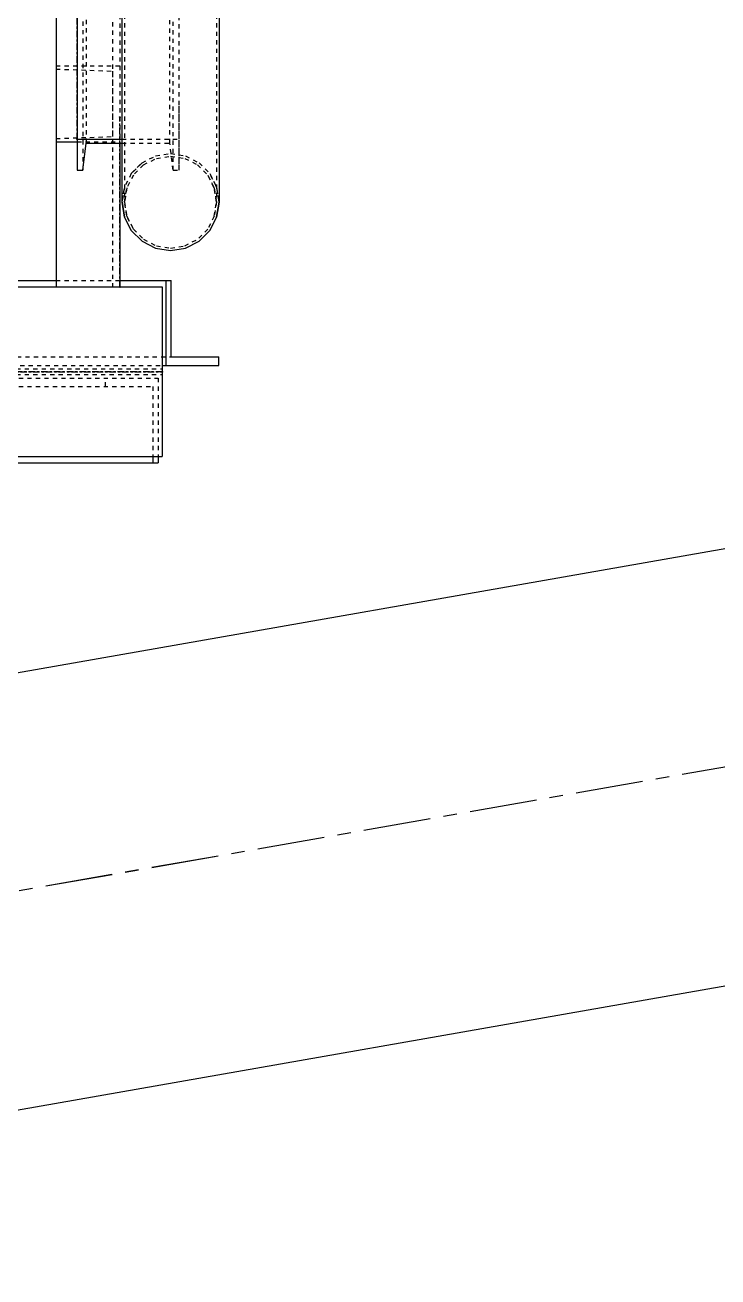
# Model space of a CAD drawing. Header units: millimetres. Extents: x 5143 to 30813, y 232 to 21408.
# Drawn here: x 23515 to 23596.7, y 1633.6 to 1781.1 of the extents above; entities that cross this region are included whole.
import ezdxf

# ---------------------------------------------------------------- set-up
doc = ezdxf.new("R2010")
doc.units = ezdxf.units.MM
doc.header["$LTSCALE"] = 0.25
for name, pattern in [('CENTER', [50.8, 31.75, -6.35, 6.35, -6.35]), ('XKITLINE00', [0]), ('XKITLINE02', [4, 2, -2]), ('XKITLINE03', [6, 3, -1, 1, -1])]:
    doc.linetypes.add(name, pattern=pattern)

msp = doc.modelspace()

# ---------------------------------------------------------------- linework, layer by layer
at = {"color": 3, "linetype": 'XKITLINE02'}
for p, q in [((23525.35, 2111.48), (23525.35, 1767.99)), ((23526.78, 2067.35), (23526.78, 1760.27)), ((23537.61, 2067.35), (23537.61, 1760.27)), ((23522.24, 1850.75), (23522.24, 1767.23)), ((23532.11, 1767.23), (23532.11, 1850.75)), ((23533.18, 1851.22), (23533.18, 1764.03)), ((23521.86, 1847.55), (23521.86, 1764.03)), ((23532.5, 1764.03), (23532.5, 1847.55)), ((23526.2, 1834.32), (23526.2, 1767.38)), ((23518.7, 1776.33), (23526.2, 1776.33)), ((23518.7, 1776.33), (23526.2, 1776.33)), ((23518.7, 1776.33), (23518.7, 1767.38)), ((23518.7, 1775.95), (23525.35, 1775.71)), ((23518.7, 1775.95), (23525.35, 1775.71)), ((23525.35, 1775.71), (23525.35, 1750.27)), ((23526.2, 1776.33), (23526.2, 1767.23)), ((23533.18, 1771.62), (23533.18, 1764.03)), ((23518.7, 1767.76), (23525.35, 1767.99)), ((23518.7, 1767.76), (23525.35, 1767.99)), ((23526.48, 1767.7), (23533.18, 1767.7)), ((23521.18, 1767.38), (23526.2, 1767.38)), ((23521.18, 1767.38), (23526.2, 1767.38)), ((23526.48, 1767.23), (23532.11, 1767.23)), ((23532.5, 1764.03), (23532.11, 1767.23)), ((23527.57, 1763.63), (23528.84, 1764.9)), ((23528.84, 1764.9), (23527.57, 1763.63)), ((23529.01, 1764.66), (23527.81, 1763.46)), ((23529.01, 1764.66), (23527.81, 1763.46)), ((23528.84, 1764.9), (23530.43, 1765.71)), ((23528.84, 1764.9), (23530.43, 1765.71)), ((23529.01, 1764.66), (23530.52, 1765.42)), ((23529.01, 1764.66), (23530.52, 1765.42)), ((23530.43, 1765.71), (23532.19, 1765.99)), ((23530.43, 1765.71), (23532.19, 1765.99)), ((23530.52, 1765.42), (23532.19, 1765.69)), ((23530.52, 1765.42), (23532.19, 1765.69)), ((23532.19, 1765.99), (23533.96, 1765.71)), ((23532.19, 1765.99), (23533.96, 1765.71)), ((23532.19, 1765.69), (23533.87, 1765.42)), ((23532.19, 1765.69), (23533.87, 1765.42)), ((23533.87, 1765.42), (23535.38, 1764.66)), ((23533.87, 1765.42), (23535.38, 1764.66)), ((23533.96, 1765.71), (23535.55, 1764.9)), ((23533.96, 1765.71), (23535.55, 1764.9)), ((23535.38, 1764.66), (23536.58, 1763.46)), ((23535.38, 1764.66), (23536.58, 1763.46)), ((23535.55, 1764.9), (23536.82, 1763.63)), ((23535.55, 1764.9), (23536.82, 1763.63)), ((23527.57, 1763.63), (23526.76, 1762.04)), ((23527.57, 1763.63), (23526.76, 1762.04)), ((23527.81, 1763.46), (23527.04, 1761.95)), ((23527.81, 1763.46), (23527.04, 1761.95)), ((23532.5, 1764.03), (23533.18, 1764.03)), ((23537.34, 1761.95), (23536.58, 1763.46)), ((23536.58, 1763.46), (23537.34, 1761.95)), ((23537.63, 1762.04), (23536.82, 1763.63)), ((23536.82, 1763.63), (23537.63, 1762.04)), ((23526.48, 1760.27), (23526.76, 1762.04)), ((23526.76, 1762.04), (23526.48, 1760.27)), ((23526.78, 1760.27), (23527.04, 1761.95)), ((23527.04, 1761.95), (23526.78, 1760.27)), ((23537.61, 1760.27), (23537.34, 1761.95)), ((23537.34, 1761.95), (23537.61, 1760.27)), ((23537.91, 1760.27), (23537.63, 1762.04)), ((23537.63, 1762.04), (23537.91, 1760.27)), ((23527.04, 1758.6), (23526.78, 1760.27)), ((23526.78, 1760.27), (23527.04, 1758.6)), ((23537.34, 1758.6), (23537.61, 1760.27)), ((23537.61, 1760.27), (23537.34, 1758.6)), ((23527.81, 1757.09), (23527.04, 1758.6)), ((23527.04, 1758.6), (23527.81, 1757.09)), ((23537.34, 1758.6), (23536.58, 1757.09)), ((23537.34, 1758.6), (23536.58, 1757.09)), ((23527.81, 1757.09), (23529.01, 1755.89)), ((23527.81, 1757.09), (23529.01, 1755.89)), ((23529.01, 1755.89), (23530.52, 1755.12)), ((23529.01, 1755.89), (23530.52, 1755.12)), ((23533.87, 1755.12), (23535.38, 1755.89)), ((23533.87, 1755.12), (23535.38, 1755.89)), ((23536.58, 1757.09), (23535.38, 1755.89)), ((23536.58, 1757.09), (23535.38, 1755.89)), ((23530.52, 1755.12), (23532.19, 1754.86)), ((23530.52, 1755.12), (23532.19, 1754.86)), ((23532.19, 1754.86), (23533.87, 1755.12)), ((23532.19, 1754.86), (23533.87, 1755.12)), ((23518.7, 1751.03), (23531.66, 1751.03)), ((23405.46, 1741.03), (23531.2, 1741.03)), ((23406.08, 1742.03), (23532.28, 1742.03)), ((23398.32, 1739.53), (23530.73, 1739.53)), ((23405, 1740.6), (23531.2, 1740.6)), ((23405, 1739.95), (23531.2, 1739.95)), ((23524.52, 1738.53), (23524.52, 1739.53)), ((23530.73, 1739.53), (23530.73, 1730.28)), ((23398.32, 1738.53), (23530.11, 1738.53)), ((23530.11, 1738.53), (23530.11, 1730.28))]:
    msp.add_line(p, q, dxfattribs=at)
at = {"color": 7, "linetype": 'XKITLINE00'}
for p, q in [((23518.7, 2103.15), (23518.7, 1767.38)), ((23526.48, 1760.27), (23526.48, 2067.29)), ((23537.91, 1828.5), (23537.91, 1760.27)), ((23521.18, 1827.35), (23521.18, 1767.7)), ((23521.18, 1767.7), (23521.18, 1764.03)), ((23521.18, 1767.7), (23526.48, 1767.7)), ((23518.7, 1767.38), (23521.18, 1767.38)), ((23518.7, 1767.38), (23521.18, 1767.38)), ((23518.7, 1767.38), (23518.7, 1750.27)), ((23521.86, 1764.03), (23522.24, 1767.23)), ((23522.24, 1767.23), (23526.48, 1767.23)), ((23526.2, 1767.23), (23526.2, 1750.27)), ((23521.18, 1764.03), (23521.86, 1764.03)), ((23526.76, 1758.51), (23526.48, 1760.27)), ((23526.48, 1760.27), (23526.76, 1758.51)), ((23537.63, 1758.51), (23537.91, 1760.27)), ((23537.91, 1760.27), (23537.63, 1758.51)), ((23527.57, 1756.92), (23526.76, 1758.51)), ((23526.76, 1758.51), (23527.57, 1756.92)), ((23536.82, 1756.92), (23537.63, 1758.51)), ((23537.63, 1758.51), (23536.82, 1756.92)), ((23527.57, 1756.92), (23528.84, 1755.65)), ((23527.57, 1756.92), (23528.84, 1755.65)), ((23535.55, 1755.65), (23536.82, 1756.92)), ((23536.82, 1756.92), (23535.55, 1755.65)), ((23528.84, 1755.65), (23530.43, 1754.84)), ((23528.84, 1755.65), (23530.43, 1754.84)), ((23530.43, 1754.84), (23532.19, 1754.56)), ((23530.43, 1754.84), (23532.19, 1754.56)), ((23532.19, 1754.56), (23533.96, 1754.84)), ((23532.19, 1754.56), (23533.96, 1754.84)), ((23533.96, 1754.84), (23535.55, 1755.65)), ((23533.96, 1754.84), (23535.55, 1755.65)), ((23506.2, 1751.03), (23518.7, 1751.03)), ((23506.2, 1750.28), (23531.2, 1750.28)), ((23518.7, 1750.27), (23526.2, 1750.27)), ((23526.2, 1751.03), (23532.28, 1751.03)), ((23531.2, 1750.28), (23531.2, 1730.28)), ((23531.66, 1741.03), (23531.66, 1751.03)), ((23532.28, 1742.03), (23532.28, 1751.03)), ((23531.2, 1741.03), (23537.87, 1741.03)), ((23532.28, 1742.03), (23537.87, 1742.03)), ((23537.87, 1741.03), (23537.87, 1742.03)), ((23512.84, 1730.28), (23531.2, 1730.28)), ((23512.84, 1729.53), (23530.73, 1729.53)), ((23530.11, 1730.28), (23530.11, 1729.53)), ((23530.73, 1730.28), (23530.73, 1729.53))]:
    msp.add_line(p, q, dxfattribs=at)
at = {"color": 1, "linetype": 'XKITLINE03'}
for p, q in [((23521.18, 1767.7), (23521.18, 1851.22)), ((23526.2, 1750.27), (23526.2, 1770.27)), ((23405, 1740.27), (23531.2, 1740.28)), ((23531.2, 1740.28), (23405, 1740.28)), ((23531.2, 1740.28), (23405, 1740.28))]:
    msp.add_line(p, q, dxfattribs=at)
at = {"color": 8, "linetype": 'XKITLINE00'}
for p, q in [((23506.2, 1703.44), (23794.75, 1754.06)), ((23506.2, 1651.87), (23791.93, 1701.99))]:
    msp.add_line(p, q, dxfattribs=at)
at = {"color": 8, "linetype": 'CENTER'}
for q in [(23255, 1633.6), (23255, 1633.6), (23430, 1664.29)]:
    msp.add_line((23800.49, 1729.28), q, dxfattribs=at)
at = {"color": 1, "linetype": 'XKITLINE00'}
for centre in [(23526.2, 1770.27), (23521.18, 1767.7), (23526.2, 1750.27), (23531.2, 1740.28), (23531.2, 1740.28), (23531.2, 1740.28)]:
    msp.add_circle(centre, 0.05, dxfattribs=at)

doc.saveas('drawing.dxf')
